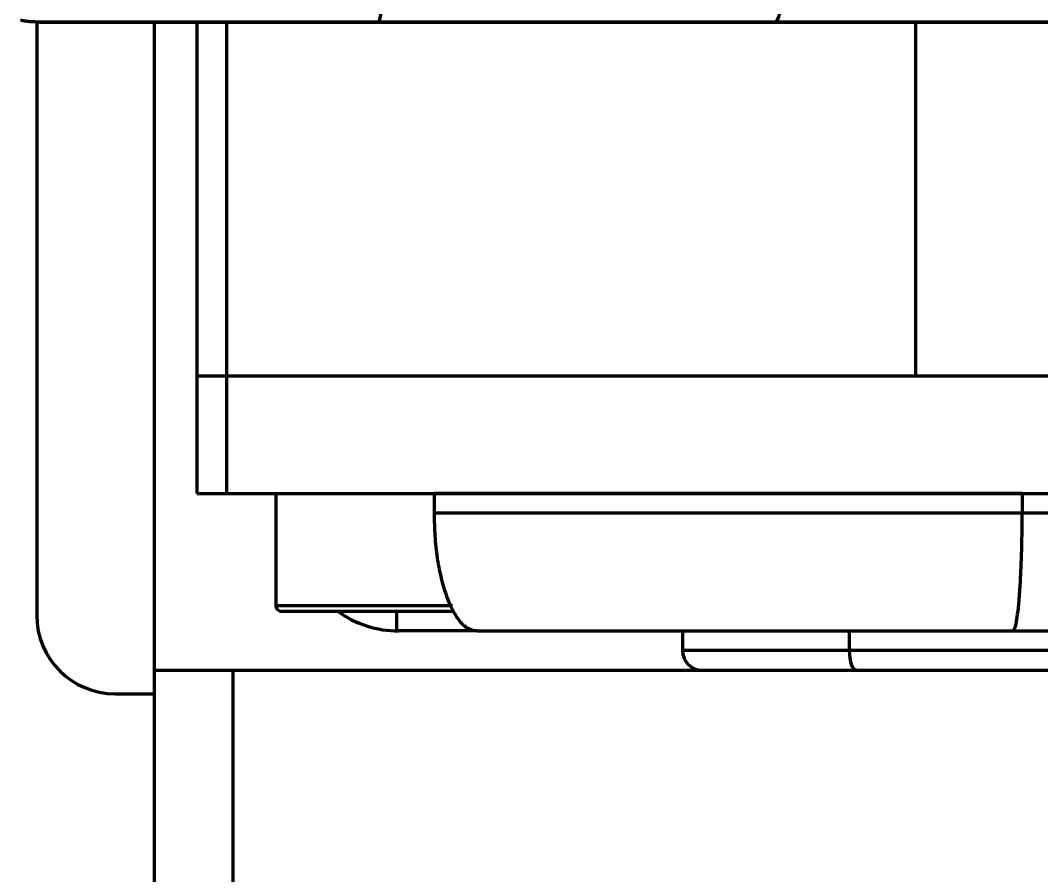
# Model space of a CAD drawing. Header units: millimetres. Extents: x -419 to 9215, y 1224 to 3301.
# Drawn here: x -228.6 to -199.7, y 1402.3 to 1426.49 of the extents above; entities that cross this region are included whole.
import ezdxf

# ---------------------------------------------------------------- set-up
doc = ezdxf.new("R2010")
doc.units = ezdxf.units.MM
doc.layers.add('0.7mm', color=7, linetype='Continuous', lineweight=70)

msp = doc.modelspace()

# ---------------------------------------------------------------- linework, layer by layer
at = {"layer": '0.7mm', "color": 7, "linetype": 'Continuous', "lineweight": 70}
for p, q in [((-228.137, 1426.44), (-228.137, 1409.659)), ((-228.02, 1426.437), (-228.066, 1426.438)), ((-228.049, 1426.437), (-228.003, 1426.437)), ((-228.02, 1426.437), (-226.907, 1426.437)), ((-226.89, 1426.437), (-228.003, 1426.437)), ((-226.89, 1426.437), (-226.89, 1426.437)), ((-224.804, 1408.104), (-224.804, 1426.435)), ((-223.606, 1426.435), (-223.606, 1416.437)), ((-207.242, 1426.439), (-218.447, 1426.44)), ((-218.176, 1426.435), (-207.003, 1426.435)), ((-211.393, 1426.437), (-205.818, 1426.437)), ((-205.801, 1426.437), (-211.376, 1426.437)), ((-177.037, 1426.438), (-207.242, 1426.439)), ((-207.003, 1426.435), (-176.937, 1426.436)), ((-203.258, 1416.437), (-203.258, 1426.435)), ((-223.606, 1416.437), (-223.606, 1413.104)), ((-223.606, 1416.437), (-222.758, 1416.437)), ((-222.758, 1416.437), (-203.258, 1416.437)), ((-222.758, 1413.104), (-222.758, 1416.437)), ((-222.758, 1416.437), (-79.97, 1416.437)), ((-223.606, 1413.104), (-222.758, 1413.104)), ((-222.758, 1413.104), (-79.97, 1413.104)), ((-221.368, 1413.104), (-221.368, 1409.937)), ((-216.891, 1413.104), (-216.891, 1412.548)), ((-200.247, 1413.104), (-216.891, 1413.104)), ((-200.247, 1413.104), (-200.247, 1412.548)), ((-200.247, 1412.548), (-216.891, 1412.548)), ((-195.27, 1412.548), (-200.247, 1412.548)), ((-216.315, 1409.77), (-221.202, 1409.77)), ((-217.946, 1409.215), (-217.946, 1409.77)), ((-215.675, 1409.215), (-217.946, 1409.215)), ((-215.675, 1409.215), (-200.509, 1409.215)), ((-209.86, 1409.215), (-209.86, 1408.659)), ((-205.133, 1408.659), (-205.133, 1409.215)), ((-200.509, 1409.215), (-197.389, 1409.215)), ((-224.804, 1399.215), (-224.804, 1408.104)), ((-224.804, 1408.104), (-222.582, 1408.104)), ((-222.582, 1399.215), (-222.582, 1408.104)), ((-222.582, 1408.104), (-182.582, 1408.104)), ((-225.915, 1407.437), (-224.804, 1407.437))]:
    msp.add_line(p, q, dxfattribs=at)
at = {"layer": '0.7mm', "color": 8, "linetype": 'Continuous', "lineweight": 70}
for p, q in [((-222.758, 1416.437), (-222.758, 1426.435)), ((-205.801, 1426.437), (-205.801, 1426.437)), ((-221.368, 1409.937), (-216.368, 1409.937)), ((-205.133, 1408.659), (-209.86, 1408.659)), ((-195.304, 1408.659), (-205.133, 1408.659))]:
    msp.add_line(p, q, dxfattribs=at)
at = {"layer": '0.7mm', "color": 7, "linetype": 'Continuous', "lineweight": 70, "flags": 128}
for points in [[(-218.447, 1426.44), (-220.223, 1426.44), (-221.956, 1426.439), (-223.577, 1426.439), (-225.02, 1426.439), (-226.229, 1426.439), (-227.154, 1426.438), (-227.76, 1426.438), (-228.02, 1426.437)], [(-228.003, 1426.437), (-227.689, 1426.436), (-227.033, 1426.436), (-226.062, 1426.436), (-224.814, 1426.435), (-223.34, 1426.435), (-221.697, 1426.435), (-219.953, 1426.435), (-218.176, 1426.435)], [(-226.907, 1426.437), (-226.666, 1426.438), (-226.124, 1426.438), (-225.305, 1426.438), (-224.24, 1426.439), (-222.973, 1426.439), (-221.552, 1426.439), (-220.036, 1426.439), (-218.484, 1426.439), (-216.958, 1426.439), (-215.519, 1426.439), (-214.224, 1426.439), (-213.126, 1426.438), (-212.266, 1426.438), (-211.681, 1426.438), (-211.393, 1426.437)], [(-211.376, 1426.437), (-211.617, 1426.437), (-212.158, 1426.436), (-212.978, 1426.436), (-214.042, 1426.435), (-215.31, 1426.435), (-216.731, 1426.435), (-218.247, 1426.435), (-219.799, 1426.435), (-221.325, 1426.435), (-222.764, 1426.435), (-224.059, 1426.435), (-225.157, 1426.436), (-226.016, 1426.436), (-226.602, 1426.437), (-226.89, 1426.437)], [(-205.818, 1426.437), (-205.605, 1426.437), (-205.423, 1426.437), (-205.3, 1426.437), (-205.254, 1426.437), (-205.293, 1426.437), (-205.411, 1426.437), (-205.589, 1426.437), (-205.801, 1426.437)], [(-204.938, 1408.104), (-204.976, 1408.114), (-205.013, 1408.146), (-205.046, 1408.197), (-205.076, 1408.266), (-205.1, 1408.351), (-205.118, 1408.447), (-205.129, 1408.551), (-205.133, 1408.659)]]:
    msp.add_lwpolyline(points, dxfattribs=at)
at = {"layer": '0.7mm', "color": 7, "linetype": 'Continuous', "lineweight": 70}
for centre, radius, start, end in [((-229.061, 1428.946), 10.905, 346.7141, 4.3546), ((-221.202, 1409.937), 0.167, 180, 270), ((-217.885, 1412.198), 2.983, 234.4662, 269.8436), ((-225.915, 1409.659), 2.222, 180, 270), ((-209.304, 1408.659), 0.556, 180, 270)]:
    msp.add_arc(centre, radius, start, end, dxfattribs=at)
msp.add_ellipse((-207.242, 1429.773), major_axis=(0, 3.333), ratio=0.105471, start_param=3.141869, end_param=4.712665, dxfattribs=at)
for points, knots in [([(-228.066, 1426.438), (-228.128, 1426.439), (-228.252, 1426.443), (-228.415, 1426.459), (-228.542, 1426.476), (-228.58, 1426.483), (-228.598, 1426.486)], [0, 0, 0, 0, 0.250736, 0.501381, 0.754231, 1, 1, 1, 1]), ([(-216.891, 1412.548), (-216.887, 1412.335), (-216.879, 1411.904), (-216.808, 1411.273), (-216.693, 1410.678), (-216.499, 1410.041), (-216.251, 1409.563), (-215.952, 1409.266), (-215.771, 1409.233), (-215.675, 1409.215)], [0, 0, 0, 0, 0.11958, 0.2425, 0.369098, 0.499677, 0.71255, 0.84704, 1, 1, 1, 1]), ([(-200.509, 1409.215), (-200.478, 1409.255), (-200.418, 1409.336), (-200.345, 1409.905), (-200.298, 1410.558), (-200.27, 1411.156), (-200.251, 1411.825), (-200.248, 1412.31), (-200.247, 1412.548)], [0, 0, 0, 0, 0.251288, 0.501699, 0.632168, 0.751667, 0.878113, 1, 1, 1, 1])]:
    msp.add_open_spline(points, degree=3, knots=knots, dxfattribs=at)

doc.saveas('drawing.dxf')
